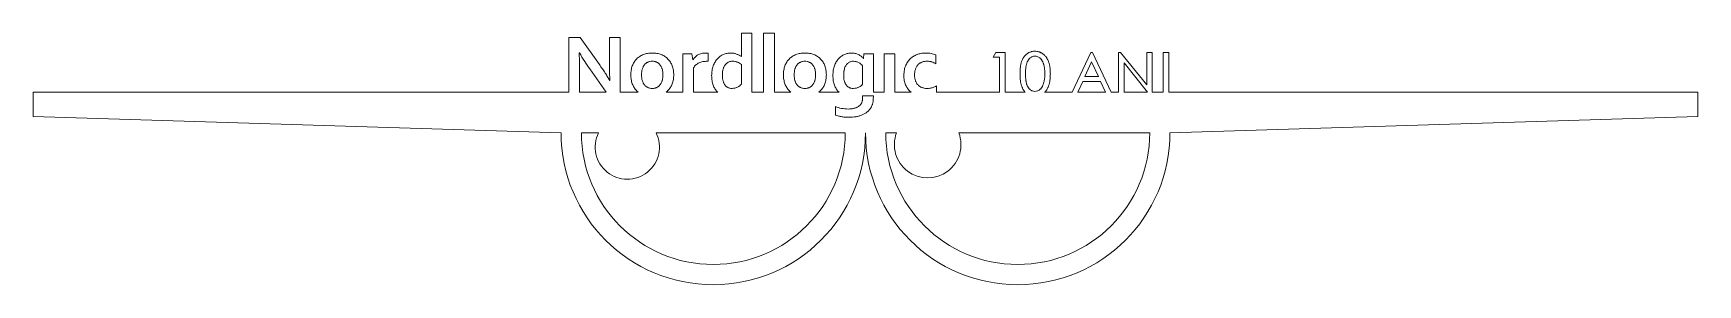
# Model space of a CAD drawing. Header units: millimetres. Extents: x -300 to 110, y -18 to 44.
import ezdxf

# ---------------------------------------------------------------- set-up
doc = ezdxf.new("R2010")
doc.units = ezdxf.units.MM

msp = doc.modelspace()

# ---------------------------------------------------------------- linework, layer by layer
at = {"color": 7, "linetype": 'Continuous', "lineweight": 15}
for p, q in [((-168.21, 42.88), (-168.21, 29.34)), ((-165.44, 42.88), (-168.21, 42.88)), ((-160.7, 36.17), (-165.44, 42.88)), ((-158.25, 42.88), (-158.25, 36.35)), ((-155.61, 42.88), (-158.25, 42.88)), ((-155.61, 29.34), (-155.61, 42.88)), ((-125.73, 43.9), (-125.73, 39.59)), ((-123.16, 43.9), (-125.73, 43.9)), ((-123.16, 31.52), (-123.16, 43.9)), ((-120.25, 43.9), (-120.25, 29.34)), ((-117.6, 43.9), (-120.25, 43.9)), ((-117.6, 29.34), (-117.6, 43.9)), ((-165.63, 39.1), (-165.7, 39.1)), ((-140.16, 38.82), (-140.16, 29.34)), ((-137.97, 38.82), (-140.16, 38.82)), ((-137.72, 37.33), (-137.97, 38.82)), ((-137.68, 37.33), (-137.72, 37.33)), ((-134.1, 36.99), (-133.89, 36.99)), ((-133.89, 36.99), (-133.89, 38.98)), ((-125.71, 38.13), (-125.73, 38.13)), ((-95.66, 37.66), (-95.7, 37.66)), ((-95.55, 38.82), (-95.66, 37.66)), ((-93.22, 38.82), (-95.55, 38.82)), ((-93.22, 29.34), (-93.22, 38.82)), ((-90.58, 38.82), (-90.58, 29.34)), ((-87.93, 38.82), (-90.58, 38.82)), ((-87.93, 29.34), (-87.93, 38.82)), ((-77.83, 36.38), (-77.83, 38.54)), ((-63.05, 39.18), (-63.73, 37.96)), ((-63.73, 37.96), (-62.11, 37.96)), ((-60.75, 39.18), (-63.05, 39.18)), ((-62.11, 37.96), (-62.11, 29.34)), ((-60.75, 29.34), (-60.75, 39.18)), ((-39.67, 39.18), (-44.26, 29.34)), ((-39.24, 39.18), (-39.67, 39.18)), ((-34.64, 29.34), (-39.24, 39.18)), ((-32.8, 39.18), (-32.8, 29.34)), ((-32.3, 39.18), (-32.8, 39.18)), ((-25.88, 31.14), (-32.3, 39.18)), ((-25.88, 39.18), (-25.88, 31.14)), ((-24.52, 39.18), (-25.88, 39.18)), ((-24.52, 29.34), (-24.52, 39.18)), ((-21.81, 39.18), (-21.81, 29.34)), ((-20.45, 39.18), (-21.81, 39.18)), ((-20.45, 29.34), (-20.45, 39.18)), ((-165.57, 34.99), (-165.57, 29.34)), ((-159, 29.34), (-163.07, 35.1)), ((-137.52, 29.34), (-137.52, 35.36)), ((-125.73, 31.32), (-125.73, 36.19)), ((-95.86, 31.31), (-95.86, 35.87)), ((-39.46, 36.87), (-41.1, 33.21)), ((-41.1, 33.21), (-37.79, 33.21)), ((-37.79, 33.21), (-39.46, 36.87)), ((-25.66, 29.34), (-31.44, 36.62)), ((-31.44, 36.62), (-31.44, 29.34)), ((-300.15, 29.34), (-300.15, 23.34)), ((-168.21, 29.34), (-300.15, 29.34)), ((-165.57, 29.34), (-159, 29.34)), ((-158.12, 32.25), (-158.19, 32.25)), ((-151.12, 29.34), (-155.61, 29.34)), ((-140.16, 29.34), (-144.26, 29.34)), ((-131.56, 29.34), (-137.52, 29.34)), ((-120.25, 29.34), (-123.12, 29.34)), ((-113.52, 29.34), (-117.6, 29.34)), ((-101.68, 29.34), (-106.67, 29.34)), ((-90.58, 29.34), (-93.22, 29.34)), ((-83.89, 29.34), (-87.93, 29.34)), ((-77.66, 29.34), (-77.66, 30.89)), ((-62.11, 29.34), (-77.66, 29.34)), ((-55.82, 29.34), (-60.75, 29.34)), ((-44.26, 29.34), (-51.02, 29.34)), ((-41.62, 31.99), (-42.88, 29.34)), ((-42.88, 29.34), (-36.03, 29.34)), ((-37.29, 31.99), (-41.62, 31.99)), ((-36.03, 29.34), (-37.29, 31.99)), ((-32.8, 29.34), (-34.64, 29.34)), ((-31.44, 29.34), (-25.66, 29.34)), ((-21.81, 29.34), (-24.52, 29.34)), ((109.85, 29.34), (-20.45, 29.34)), ((109.85, 23.34), (109.85, 29.34)), ((-102.55, 25.81), (-102.55, 23.68)), ((-93.22, 28.49), (-95.86, 28.49)), ((-95.86, 28.25), (-95.86, 27.99)), ((-93.22, 28.23), (-93.22, 28.49)), ((-300.15, 23.34), (-170.15, 19.34)), ((-20.15, 19.34), (109.85, 23.34)), ((-160.91, 19.34), (-165.15, 19.34)), ((-100.15, 19.34), (-146.75, 19.34)), ((-87.5, 19.34), (-90.15, 19.34)), ((-25.15, 19.34), (-72.17, 19.34))]:
    msp.add_line(p, q, dxfattribs=at)
for centre, radius, start, end in [((-132.65, 19.34), 37.5, 180, 0), ((-132.65, 19.34), 32.5, 180, 0), ((-153.83, 15.78), 7.92, 153.3458, 26.6542), ((-57.65, 19.34), 37.5, 180, 0), ((-57.65, 19.34), 32.5, 180, 0), ((-79.84, 16.4), 8.21, 159.0431, 20.9569)]:
    msp.add_arc(centre, radius, start, end, dxfattribs=at)
for points, knots in [([(-165.7, 39.1), (-165.67, 38.68), (-165.65, 38.07), (-165.62, 37.29), (-165.6, 36.76), (-165.58, 36.26), (-165.57, 35.68), (-165.57, 35.26), (-165.57, 34.99)], [0, 0, 0, 0, 0.304623, 0.442978, 0.572815, 0.69334, 0.804582, 1, 1, 1, 1]), ([(-163.07, 35.1), (-163.51, 35.7), (-164.39, 37.02), (-165.21, 38.38), (-165.63, 39.1)], [0, 0, 0, 0, 0.473484, 1, 1, 1, 1]), ([(-147.69, 39.02), (-148.07, 39.02), (-148.64, 38.98), (-149.37, 38.81), (-149.87, 38.64), (-150.35, 38.43), (-150.78, 38.17), (-151.18, 37.88), (-151.55, 37.54), (-151.87, 37.17), (-152.16, 36.76), (-152.4, 36.32), (-152.61, 35.83), (-152.77, 35.32), (-152.92, 34.59), (-152.97, 34.02), (-152.97, 33.64)], [0, 0, 0, 0, 0.13584, 0.199921, 0.262548, 0.323253, 0.382212, 0.440508, 0.498675, 0.556675, 0.615144, 0.674847, 0.736129, 0.799235, 0.863802, 1, 1, 1, 1]), ([(-147.69, 36.99), (-147.87, 36.99), (-148.15, 36.96), (-148.5, 36.87), (-148.75, 36.78), (-148.98, 36.66), (-149.2, 36.51), (-149.4, 36.34), (-149.59, 36.14), (-149.75, 35.91), (-149.9, 35.66), (-150.02, 35.38), (-150.13, 35.08), (-150.22, 34.75), (-150.3, 34.27), (-150.32, 33.89), (-150.32, 33.64)], [0, 0, 0, 0, 0.114425, 0.170382, 0.225393, 0.280385, 0.334657, 0.38951, 0.446119, 0.504296, 0.564729, 0.628029, 0.694732, 0.765122, 0.838916, 1, 1, 1, 1]), ([(-142.4, 33.64), (-142.4, 34.02), (-142.44, 34.59), (-142.59, 35.32), (-142.75, 35.83), (-142.95, 36.32), (-143.19, 36.76), (-143.48, 37.17), (-143.8, 37.54), (-144.16, 37.88), (-144.56, 38.18), (-145, 38.43), (-145.48, 38.64), (-145.98, 38.81), (-146.72, 38.98), (-147.3, 39.02), (-147.69, 39.02)], [0, 0, 0, 0, 0.135765, 0.200125, 0.262919, 0.323861, 0.383196, 0.441265, 0.498836, 0.556546, 0.614656, 0.673749, 0.7346, 0.797027, 0.861993, 1, 1, 1, 1]), ([(-145.04, 33.64), (-145.04, 33.89), (-145.06, 34.27), (-145.15, 34.75), (-145.23, 35.08), (-145.34, 35.38), (-145.47, 35.66), (-145.61, 35.91), (-145.78, 36.14), (-145.96, 36.34), (-146.16, 36.51), (-146.38, 36.66), (-146.62, 36.78), (-146.87, 36.87), (-147.23, 36.96), (-147.5, 36.99), (-147.69, 36.99)], [0, 0, 0, 0, 0.160414, 0.234045, 0.304171, 0.370622, 0.433685, 0.49389, 0.551849, 0.608245, 0.662891, 0.717505, 0.772877, 0.8283, 0.884046, 1, 1, 1, 1]), ([(-134.55, 39.02), (-134.9, 39.02), (-135.4, 38.97), (-136.03, 38.78), (-136.45, 38.58), (-136.82, 38.33), (-137.27, 37.94), (-137.53, 37.58), (-137.68, 37.33)], [0, 0, 0, 0, 0.276528, 0.403605, 0.526303, 0.645737, 0.762553, 1, 1, 1, 1]), ([(-137.52, 35.36), (-137.37, 35.63), (-137.07, 35.99), (-136.57, 36.37), (-136.15, 36.6), (-135.69, 36.78), (-135.01, 36.94), (-134.47, 36.99), (-134.1, 36.99)], [0, 0, 0, 0, 0.234485, 0.350324, 0.46952, 0.593864, 0.722498, 1, 1, 1, 1]), ([(-128.41, 39.02), (-128.71, 39.02), (-129.15, 38.98), (-129.73, 38.83), (-130.16, 38.67), (-130.56, 38.47), (-130.95, 38.23), (-131.31, 37.94), (-131.65, 37.6), (-131.96, 37.22), (-132.23, 36.8), (-132.48, 36.33), (-132.68, 35.83), (-132.85, 35.28), (-133.01, 34.48), (-133.05, 33.86), (-133.05, 33.44)], [0, 0, 0, 0, 0.110003, 0.164832, 0.220537, 0.276237, 0.332024, 0.389219, 0.447471, 0.507412, 0.569249, 0.633512, 0.700576, 0.770358, 0.843252, 1, 1, 1, 1]), ([(-127.93, 36.99), (-128.22, 36.99), (-128.58, 36.91), (-128.98, 36.74), (-129.19, 36.62), (-129.38, 36.47), (-129.57, 36.3), (-129.74, 36.09), (-129.9, 35.84), (-130.04, 35.56), (-130.18, 35.24), (-130.28, 34.88), (-130.39, 34.31), (-130.4, 33.86), (-130.41, 33.54)], [0, 0, 0, 0, 0.178914, 0.227506, 0.27671, 0.328493, 0.381694, 0.437939, 0.499046, 0.564831, 0.636766, 0.715119, 0.801144, 1, 1, 1, 1]), ([(-125.73, 38.13), (-125.91, 38.25), (-126.18, 38.42), (-126.58, 38.62), (-126.9, 38.75), (-127.25, 38.87), (-127.75, 38.98), (-128.14, 39.03), (-128.41, 39.02)], [0, 0, 0, 0, 0.220684, 0.338819, 0.461251, 0.587604, 0.719794, 1, 1, 1, 1]), ([(-125.73, 36.19), (-126.04, 36.42), (-126.47, 36.66), (-127.03, 36.87), (-127.42, 36.96), (-127.73, 36.99), (-127.93, 36.99)], [0, 0, 0, 0, 0.490224, 0.616345, 0.742487, 1, 1, 1, 1]), ([(-125.73, 39.59), (-125.73, 39.3), (-125.74, 38.82), (-125.72, 38.33), (-125.71, 38.13)], [0, 0, 0, 0, 0.585033, 1, 1, 1, 1]), ([(-110.09, 39.02), (-110.48, 39.02), (-111.05, 38.98), (-111.77, 38.81), (-112.28, 38.64), (-112.75, 38.43), (-113.18, 38.17), (-113.59, 37.88), (-113.95, 37.54), (-114.27, 37.17), (-114.56, 36.76), (-114.81, 36.32), (-115.01, 35.83), (-115.17, 35.32), (-115.33, 34.59), (-115.37, 34.02), (-115.37, 33.64)], [0, 0, 0, 0, 0.13584, 0.199921, 0.262548, 0.323253, 0.382212, 0.440508, 0.498675, 0.556675, 0.615144, 0.674847, 0.736129, 0.799235, 0.863802, 1, 1, 1, 1]), ([(-110.09, 36.99), (-110.28, 36.99), (-110.55, 36.96), (-110.9, 36.87), (-111.15, 36.78), (-111.39, 36.66), (-111.6, 36.51), (-111.81, 36.34), (-111.99, 36.14), (-112.16, 35.91), (-112.3, 35.66), (-112.43, 35.38), (-112.54, 35.08), (-112.62, 34.75), (-112.7, 34.27), (-112.73, 33.89), (-112.73, 33.64)], [0, 0, 0, 0, 0.114425, 0.170382, 0.225393, 0.280385, 0.334657, 0.38951, 0.446119, 0.504296, 0.564729, 0.628029, 0.694732, 0.765122, 0.838916, 1, 1, 1, 1]), ([(-104.8, 33.64), (-104.8, 34.02), (-104.84, 34.59), (-105, 35.32), (-105.16, 35.83), (-105.36, 36.32), (-105.6, 36.76), (-105.88, 37.17), (-106.21, 37.54), (-106.56, 37.88), (-106.97, 38.18), (-107.41, 38.43), (-107.88, 38.64), (-108.39, 38.81), (-109.12, 38.98), (-109.7, 39.02), (-110.09, 39.02)], [0, 0, 0, 0, 0.135765, 0.200125, 0.262919, 0.323861, 0.383196, 0.441265, 0.498836, 0.556546, 0.614656, 0.673749, 0.7346, 0.797027, 0.861993, 1, 1, 1, 1]), ([(-107.44, 33.64), (-107.45, 33.89), (-107.46, 34.27), (-107.55, 34.75), (-107.63, 35.08), (-107.74, 35.38), (-107.87, 35.66), (-108.01, 35.91), (-108.18, 36.14), (-108.36, 36.34), (-108.57, 36.51), (-108.79, 36.66), (-109.03, 36.78), (-109.28, 36.87), (-109.63, 36.96), (-109.91, 36.99), (-110.09, 36.99)], [0, 0, 0, 0, 0.160414, 0.234045, 0.304171, 0.370622, 0.433685, 0.49389, 0.551849, 0.608245, 0.662891, 0.717505, 0.772877, 0.8283, 0.884046, 1, 1, 1, 1]), ([(-98.62, 39.02), (-98.91, 39.02), (-99.34, 38.98), (-99.91, 38.83), (-100.32, 38.67), (-100.72, 38.48), (-101.1, 38.23), (-101.45, 37.94), (-101.78, 37.62), (-102.09, 37.24), (-102.36, 36.83), (-102.6, 36.37), (-102.81, 35.87), (-102.97, 35.32), (-103.14, 34.52), (-103.17, 33.88), (-103.18, 33.45)], [0, 0, 0, 0, 0.107533, 0.161741, 0.21687, 0.272221, 0.327545, 0.383871, 0.441566, 0.50097, 0.562192, 0.626372, 0.693349, 0.763798, 0.837854, 1, 1, 1, 1]), ([(-98.15, 36.99), (-98.32, 36.99), (-98.58, 36.96), (-98.93, 36.85), (-99.2, 36.73), (-99.46, 36.55), (-99.71, 36.33), (-99.94, 36.04), (-100.14, 35.69), (-100.3, 35.27), (-100.41, 34.87), (-100.47, 34.52), (-100.52, 34.11), (-100.54, 33.79), (-100.53, 33.57)], [0, 0, 0, 0, 0.108305, 0.167216, 0.23106, 0.298356, 0.369582, 0.446427, 0.532577, 0.628364, 0.736847, 0.796176, 0.859821, 1, 1, 1, 1]), ([(-95.7, 37.66), (-95.86, 37.86), (-96.13, 38.14), (-96.56, 38.44), (-96.92, 38.65), (-97.3, 38.82), (-97.87, 38.98), (-98.32, 39.02), (-98.62, 39.02)], [0, 0, 0, 0, 0.230047, 0.348239, 0.471631, 0.597505, 0.726563, 1, 1, 1, 1]), ([(-95.86, 35.87), (-96, 36.03), (-96.23, 36.25), (-96.58, 36.5), (-96.87, 36.67), (-97.17, 36.81), (-97.6, 36.94), (-97.93, 36.98), (-98.15, 36.99)], [0, 0, 0, 0, 0.240712, 0.364897, 0.4923, 0.620058, 0.747081, 1, 1, 1, 1]), ([(-80.34, 39.02), (-80.65, 39.02), (-81.12, 38.98), (-81.75, 38.85), (-82.23, 38.71), (-82.7, 38.54), (-83.14, 38.32), (-83.57, 38.05), (-83.97, 37.74), (-84.33, 37.38), (-84.67, 36.98), (-84.96, 36.52), (-85.23, 36.01), (-85.44, 35.46), (-85.65, 34.61), (-85.69, 33.94), (-85.7, 33.48)], [0, 0, 0, 0, 0.108523, 0.164616, 0.222114, 0.279721, 0.33688, 0.394488, 0.452431, 0.511219, 0.571565, 0.634035, 0.699551, 0.768175, 0.840297, 1, 1, 1, 1]), ([(-83.06, 33.54), (-83.06, 33.83), (-83.03, 34.25), (-82.93, 34.79), (-82.81, 35.14), (-82.68, 35.46), (-82.51, 35.74), (-82.33, 35.99), (-82.13, 36.21), (-81.91, 36.41), (-81.67, 36.57), (-81.41, 36.7), (-81.14, 36.81), (-80.86, 36.89), (-80.47, 36.96), (-80.17, 36.99), (-79.97, 36.99)], [0, 0, 0, 0, 0.166191, 0.240163, 0.309939, 0.375737, 0.437742, 0.496627, 0.553514, 0.609243, 0.664067, 0.718683, 0.773799, 0.829845, 0.885917, 1, 1, 1, 1]), ([(-77.83, 38.54), (-78.2, 38.7), (-79.03, 38.94), (-79.88, 39.03), (-80.34, 39.02)], [0, 0, 0, 0, 0.47551, 1, 1, 1, 1]), ([(-79.97, 36.99), (-79.77, 36.99), (-79.48, 36.97), (-79.1, 36.9), (-78.57, 36.75), (-78.14, 36.56), (-77.83, 36.38)], [0, 0, 0, 0, 0.262784, 0.389011, 0.513026, 1, 1, 1, 1]), ([(-53.48, 39.45), (-53.65, 39.46), (-53.9, 39.43), (-54.23, 39.37), (-54.46, 39.31), (-54.7, 39.22), (-54.92, 39.12), (-55.14, 39), (-55.35, 38.85), (-55.56, 38.69), (-55.75, 38.52), (-55.92, 38.32), (-56.09, 38.12), (-56.25, 37.89), (-56.39, 37.64), (-56.52, 37.38), (-56.64, 37.1), (-56.75, 36.8), (-56.84, 36.47), (-56.91, 36.11), (-56.98, 35.72), (-57.02, 35.3), (-57.08, 34.69), (-57.09, 34.21), (-57.09, 33.89)], [0, 0, 0, 0, 0.067854, 0.100831, 0.133839, 0.166818, 0.199986, 0.233423, 0.267612, 0.302214, 0.336988, 0.372164, 0.407917, 0.444943, 0.482746, 0.521869, 0.562335, 0.605095, 0.650783, 0.700139, 0.752531, 0.808866, 0.868708, 1, 1, 1, 1]), ([(-53.45, 38.23), (-53.64, 38.23), (-53.93, 38.17), (-54.3, 38), (-54.52, 37.85), (-54.7, 37.71), (-54.82, 37.58), (-54.94, 37.44), (-55.05, 37.29), (-55.15, 37.12), (-55.25, 36.94), (-55.34, 36.74), (-55.42, 36.52), (-55.49, 36.29), (-55.56, 36.03), (-55.61, 35.74), (-55.65, 35.42), (-55.69, 35.08), (-55.72, 34.56), (-55.73, 34.16), (-55.73, 33.89)], [0, 0, 0, 0, 0.105359, 0.161617, 0.22176, 0.253563, 0.286046, 0.319493, 0.35407, 0.390593, 0.428562, 0.468644, 0.510292, 0.555115, 0.604404, 0.65831, 0.716838, 0.780213, 0.848503, 1, 1, 1, 1]), ([(-49.62, 33.89), (-49.63, 34.2), (-49.63, 34.65), (-49.69, 35.24), (-49.74, 35.64), (-49.81, 36.02), (-49.89, 36.38), (-49.99, 36.71), (-50.1, 37.02), (-50.23, 37.3), (-50.37, 37.57), (-50.52, 37.83), (-50.68, 38.06), (-50.86, 38.28), (-51.05, 38.48), (-51.25, 38.66), (-51.47, 38.83), (-51.69, 38.97), (-51.92, 39.1), (-52.17, 39.21), (-52.41, 39.3), (-52.67, 39.37), (-53.02, 39.44), (-53.3, 39.45), (-53.48, 39.45)], [0, 0, 0, 0, 0.121893, 0.178297, 0.231872, 0.282445, 0.330141, 0.375455, 0.418393, 0.459481, 0.49916, 0.537843, 0.575415, 0.612166, 0.648168, 0.684015, 0.719507, 0.754684, 0.789424, 0.823791, 0.858365, 0.892906, 0.928033, 1, 1, 1, 1]), ([(-50.98, 33.89), (-50.98, 34.13), (-50.99, 34.49), (-51.02, 34.96), (-51.06, 35.28), (-51.11, 35.58), (-51.17, 35.87), (-51.23, 36.14), (-51.32, 36.39), (-51.4, 36.62), (-51.5, 36.84), (-51.6, 37.04), (-51.71, 37.23), (-51.83, 37.39), (-51.96, 37.55), (-52.09, 37.68), (-52.28, 37.83), (-52.52, 37.99), (-52.92, 38.18), (-53.24, 38.23), (-53.45, 38.23)], [0, 0, 0, 0, 0.131948, 0.193278, 0.251784, 0.307087, 0.359787, 0.409848, 0.457233, 0.502239, 0.545203, 0.585547, 0.624486, 0.6615, 0.696786, 0.730841, 0.763975, 0.82695, 0.886296, 1, 1, 1, 1]), ([(-158.19, 32.25), (-158.36, 32.55), (-158.62, 33), (-158.99, 33.61), (-159.3, 34.09), (-159.63, 34.59), (-160.09, 35.29), (-160.46, 35.81), (-160.7, 36.17)], [0, 0, 0, 0, 0.220887, 0.338215, 0.460954, 0.588398, 0.720554, 1, 1, 1, 1]), ([(-158.25, 36.35), (-158.25, 36.1), (-158.24, 35.71), (-158.23, 35.15), (-158.22, 34.66), (-158.2, 34.13), (-158.17, 33.32), (-158.14, 32.69), (-158.12, 32.25)], [0, 0, 0, 0, 0.179625, 0.287261, 0.406524, 0.537443, 0.679994, 1, 1, 1, 1]), ([(-152.97, 33.64), (-152.97, 33.25), (-152.92, 32.68), (-152.77, 31.95), (-152.61, 31.44), (-152.41, 30.96), (-152.17, 30.51), (-151.88, 30.1), (-151.56, 29.72), (-151.3, 29.48), (-151.15, 29.36), (-151.12, 29.34)], [0.4320028, 0.4320028, 0.4320028, 0.4320028, 0.5677312, 0.6319981, 0.6947751, 0.7558457, 0.8151646, 0.8732181, 0.9310563, 0.9884963, 1, 1, 1, 1]), ([(-150.32, 33.64), (-150.32, 33.38), (-150.3, 33), (-150.22, 32.52), (-150.13, 32.19), (-150.02, 31.89), (-149.9, 31.61), (-149.75, 31.36), (-149.58, 31.13), (-149.39, 30.94), (-149.19, 30.76), (-148.97, 30.61), (-148.74, 30.49), (-148.49, 30.4), (-148.13, 30.31), (-147.86, 30.28), (-147.67, 30.28)], [0, 0, 0, 0, 0.160625, 0.234209, 0.304399, 0.370911, 0.434031, 0.49406, 0.552072, 0.608489, 0.663186, 0.718219, 0.773054, 0.828142, 0.88394, 1, 1, 1, 1]), ([(-147.67, 30.28), (-147.49, 30.28), (-147.21, 30.31), (-146.86, 30.4), (-146.61, 30.49), (-146.38, 30.61), (-146.16, 30.76), (-145.96, 30.94), (-145.78, 31.14), (-145.61, 31.36), (-145.46, 31.61), (-145.34, 31.89), (-145.23, 32.19), (-145.15, 32.52), (-145.06, 33), (-145.04, 33.38), (-145.04, 33.64)], [0, 0, 0, 0, 0.116414, 0.172377, 0.227013, 0.281425, 0.336077, 0.390436, 0.446568, 0.504753, 0.564623, 0.627931, 0.694642, 0.765041, 0.83896, 1, 1, 1, 1]), ([(-144.26, 29.34), (-144.24, 29.36), (-144.08, 29.48), (-143.82, 29.72), (-143.49, 30.1), (-143.2, 30.51), (-142.96, 30.96), (-142.76, 31.44), (-142.59, 31.95), (-142.44, 32.68), (-142.4, 33.25), (-142.4, 33.64)], [0, 0, 0, 0, 0.0115519, 0.0694574, 0.1277317, 0.1861926, 0.245888, 0.3071619, 0.3702597, 0.4348173, 0.5709975, 0.5709975, 0.5709975, 0.5709975]), ([(-133.05, 33.44), (-133.05, 33.01), (-133.01, 32.39), (-132.85, 31.61), (-132.69, 31.09), (-132.49, 30.61), (-132.25, 30.18), (-131.99, 29.79), (-131.75, 29.52), (-131.6, 29.38), (-131.56, 29.34)], [0.4138899, 0.4138899, 0.4138899, 0.4138899, 0.579837, 0.6551925, 0.7267751, 0.794209, 0.8580196, 0.9182614, 0.9763988, 1, 1, 1, 1]), ([(-130.41, 33.54), (-130.41, 33.3), (-130.39, 32.95), (-130.33, 32.5), (-130.26, 32.19), (-130.17, 31.9), (-130.07, 31.63), (-129.95, 31.38), (-129.81, 31.15), (-129.65, 30.95), (-129.47, 30.77), (-129.27, 30.62), (-129.05, 30.5), (-128.82, 30.4), (-128.47, 30.31), (-128.2, 30.29), (-128.02, 30.28)], [0, 0, 0, 0, 0.158038, 0.231061, 0.300034, 0.366, 0.428469, 0.489073, 0.547491, 0.604363, 0.658912, 0.71298, 0.767116, 0.821964, 0.878286, 1, 1, 1, 1]), ([(-115.37, 33.64), (-115.37, 33.25), (-115.32, 32.68), (-115.18, 31.95), (-115.02, 31.44), (-114.81, 30.96), (-114.57, 30.51), (-114.29, 30.1), (-113.97, 29.72), (-113.7, 29.48), (-113.55, 29.36), (-113.52, 29.34)], [0.4320028, 0.4320028, 0.4320028, 0.4320028, 0.5677312, 0.6319981, 0.6947751, 0.7558457, 0.8151646, 0.8732181, 0.9310563, 0.9884963, 1, 1, 1, 1]), ([(-112.73, 33.64), (-112.73, 33.38), (-112.7, 33), (-112.62, 32.52), (-112.54, 32.19), (-112.43, 31.89), (-112.3, 31.61), (-112.15, 31.36), (-111.99, 31.13), (-111.8, 30.94), (-111.6, 30.76), (-111.38, 30.61), (-111.14, 30.49), (-110.89, 30.4), (-110.54, 30.31), (-110.26, 30.28), (-110.08, 30.28)], [0, 0, 0, 0, 0.160625, 0.234209, 0.304399, 0.370911, 0.434031, 0.49406, 0.552072, 0.608489, 0.663186, 0.718219, 0.773054, 0.828142, 0.88394, 1, 1, 1, 1]), ([(-110.08, 30.28), (-109.89, 30.28), (-109.61, 30.31), (-109.26, 30.4), (-109.01, 30.49), (-108.78, 30.61), (-108.56, 30.76), (-108.37, 30.94), (-108.18, 31.14), (-108.02, 31.36), (-107.87, 31.61), (-107.74, 31.89), (-107.63, 32.19), (-107.55, 32.52), (-107.46, 33), (-107.45, 33.38), (-107.44, 33.64)], [0, 0, 0, 0, 0.116414, 0.172377, 0.227013, 0.281425, 0.336077, 0.390436, 0.446568, 0.504753, 0.564623, 0.627931, 0.694642, 0.765041, 0.83896, 1, 1, 1, 1]), ([(-106.67, 29.34), (-106.64, 29.36), (-106.49, 29.48), (-106.22, 29.72), (-105.9, 30.1), (-105.61, 30.51), (-105.36, 30.96), (-105.16, 31.44), (-105, 31.95), (-104.84, 32.68), (-104.8, 33.25), (-104.8, 33.64)], [0, 0, 0, 0, 0.0115519, 0.0694574, 0.1277317, 0.1861926, 0.245888, 0.3071619, 0.3702597, 0.4348173, 0.5709975, 0.5709975, 0.5709975, 0.5709975]), ([(-103.18, 33.45), (-103.18, 33.02), (-103.13, 32.39), (-102.98, 31.6), (-102.81, 31.08), (-102.61, 30.61), (-102.37, 30.18), (-102.11, 29.8), (-101.87, 29.52), (-101.72, 29.38), (-101.68, 29.34)], [0.4133175, 0.4133175, 0.4133175, 0.4133175, 0.5812567, 0.6569619, 0.7278251, 0.7946094, 0.8580098, 0.9185493, 0.9766821, 1, 1, 1, 1]), ([(-100.53, 33.57), (-100.54, 33.33), (-100.51, 32.97), (-100.46, 32.52), (-100.39, 32.2), (-100.3, 31.91), (-100.2, 31.64), (-100.08, 31.39), (-99.94, 31.16), (-99.78, 30.96), (-99.6, 30.78), (-99.4, 30.63), (-99.19, 30.5), (-98.95, 30.4), (-98.6, 30.31), (-98.33, 30.28), (-98.14, 30.28)], [0, 0, 0, 0, 0.158393, 0.231533, 0.30141, 0.367611, 0.430568, 0.490475, 0.548515, 0.604049, 0.658245, 0.712383, 0.766261, 0.821021, 0.878309, 1, 1, 1, 1]), ([(-85.7, 33.48), (-85.7, 33.06), (-85.65, 32.46), (-85.48, 31.69), (-85.29, 31.17), (-85.06, 30.69), (-84.79, 30.26), (-84.48, 29.87), (-84.17, 29.57), (-83.97, 29.4), (-83.89, 29.34)], [0.4477581, 0.4477581, 0.4477581, 0.4477581, 0.5942895, 0.66151, 0.7262146, 0.7882677, 0.8482474, 0.9065383, 0.9639248, 1, 1, 1, 1]), ([(-80, 30.28), (-80.25, 30.28), (-80.6, 30.32), (-81.06, 30.42), (-81.36, 30.54), (-81.63, 30.68), (-81.88, 30.84), (-82.11, 31.02), (-82.31, 31.23), (-82.49, 31.45), (-82.63, 31.7), (-82.76, 31.97), (-82.87, 32.26), (-82.95, 32.56), (-83.04, 32.99), (-83.05, 33.32), (-83.06, 33.54)], [0, 0, 0, 0, 0.145407, 0.212051, 0.27593, 0.336672, 0.39527, 0.45252, 0.508548, 0.564524, 0.621784, 0.680557, 0.74164, 0.804784, 0.868169, 1, 1, 1, 1]), ([(-57.09, 33.89), (-57.09, 33.56), (-57.07, 33.09), (-57.03, 32.48), (-56.97, 32.06), (-56.91, 31.67), (-56.83, 31.31), (-56.74, 30.98), (-56.63, 30.67), (-56.51, 30.39), (-56.38, 30.13), (-56.24, 29.88), (-56.08, 29.65), (-55.94, 29.47), (-55.85, 29.37), (-55.82, 29.34)], [0.3513543, 0.3513543, 0.3513543, 0.3513543, 0.4819436, 0.5415421, 0.5976867, 0.6504133, 0.699942, 0.7462256, 0.789393, 0.830274, 0.8696922, 0.9077805, 0.9446096, 0.9808444, 1, 1, 1, 1]), ([(-55.73, 33.89), (-55.73, 33.61), (-55.72, 33.22), (-55.69, 32.7), (-55.66, 32.36), (-55.61, 32.04), (-55.56, 31.76), (-55.5, 31.49), (-55.43, 31.26), (-55.34, 31.04), (-55.25, 30.85), (-55.16, 30.66), (-55.06, 30.49), (-54.94, 30.34), (-54.82, 30.2), (-54.7, 30.07), (-54.52, 29.93), (-54.3, 29.78), (-53.93, 29.61), (-53.64, 29.55), (-53.45, 29.55)], [0, 0, 0, 0, 0.151448, 0.219301, 0.282656, 0.341217, 0.395033, 0.444216, 0.489024, 0.530658, 0.570372, 0.608492, 0.644672, 0.679781, 0.713467, 0.746217, 0.778009, 0.838458, 0.89505, 1, 1, 1, 1]), ([(-51.36, 31.27), (-51.3, 31.46), (-51.21, 31.75), (-51.13, 32.15), (-51.07, 32.47), (-51.03, 32.81), (-50.99, 33.28), (-50.98, 33.64), (-50.98, 33.89)], [0, 0, 0, 0, 0.223635, 0.341877, 0.464062, 0.590272, 0.722322, 1, 1, 1, 1]), ([(-51.02, 29.34), (-50.96, 29.39), (-50.84, 29.52), (-50.68, 29.73), (-50.51, 29.96), (-50.36, 30.21), (-50.22, 30.48), (-50.1, 30.77), (-49.98, 31.07), (-49.89, 31.41), (-49.8, 31.76), (-49.74, 32.14), (-49.69, 32.54), (-49.63, 33.13), (-49.63, 33.58), (-49.62, 33.89)], [0, 0, 0, 0, 0.0313852, 0.0682043, 0.1057383, 0.1440698, 0.1837802, 0.2245333, 0.2672433, 0.3124351, 0.360169, 0.4105083, 0.4638136, 0.5199843, 0.6414171, 0.6414171, 0.6414171, 0.6414171]), ([(-128.02, 30.28), (-127.78, 30.28), (-127.42, 30.33), (-126.97, 30.48), (-126.66, 30.61), (-126.38, 30.77), (-126.06, 31), (-125.85, 31.19), (-125.73, 31.32)], [0, 0, 0, 0, 0.280324, 0.4152, 0.547121, 0.674637, 0.793, 1, 1, 1, 1]), ([(-123.12, 29.34), (-123.13, 29.48), (-123.14, 29.75), (-123.15, 30.16), (-123.15, 30.75), (-123.16, 31.21), (-123.16, 31.52)], [0, 0, 0, 0, 0.1400666, 0.2662285, 0.4037396, 0.7128605, 0.7128605, 0.7128605, 0.7128605]), ([(-98.14, 30.28), (-97.9, 30.28), (-97.53, 30.33), (-97.08, 30.48), (-96.78, 30.61), (-96.5, 30.77), (-96.19, 30.99), (-95.98, 31.17), (-95.86, 31.31)], [0, 0, 0, 0, 0.287193, 0.423565, 0.551909, 0.675286, 0.792507, 1, 1, 1, 1]), ([(-77.66, 30.89), (-78.01, 30.72), (-78.46, 30.53), (-79.03, 30.38), (-79.45, 30.3), (-79.78, 30.28), (-80, 30.28)], [0, 0, 0, 0, 0.475178, 0.598939, 0.727126, 1, 1, 1, 1]), ([(-53.45, 29.55), (-53.23, 29.55), (-52.91, 29.6), (-52.51, 29.78), (-52.27, 29.94), (-52.09, 30.09), (-51.96, 30.21), (-51.84, 30.36), (-51.73, 30.51), (-51.62, 30.68), (-51.49, 30.93), (-51.41, 31.13), (-51.36, 31.27)], [0, 0, 0, 0, 0.221291, 0.334387, 0.453015, 0.5149, 0.57756, 0.64198, 0.708044, 0.776747, 0.84817, 1, 1, 1, 1]), ([(-99.43, 25.2), (-99.98, 25.2), (-101.04, 25.3), (-102.07, 25.61), (-102.55, 25.81)], [0, 0, 0, 0, 0.514364, 1, 1, 1, 1]), ([(-95.86, 27.99), (-95.86, 27.77), (-95.88, 27.45), (-95.98, 27.04), (-96.08, 26.76), (-96.22, 26.51), (-96.38, 26.28), (-96.57, 26.07), (-96.79, 25.89), (-97.04, 25.73), (-97.31, 25.59), (-97.6, 25.47), (-97.92, 25.37), (-98.27, 25.3), (-98.77, 25.22), (-99.16, 25.2), (-99.43, 25.2)], [0, 0, 0, 0, 0.128005, 0.187572, 0.244054, 0.299126, 0.353082, 0.407532, 0.463015, 0.519865, 0.578779, 0.640618, 0.704292, 0.772391, 0.843947, 1, 1, 1, 1]), ([(-99.22, 23.17), (-98.64, 23.17), (-97.92, 23.22), (-97.09, 23.39), (-96.71, 23.49), (-96.34, 23.61), (-95.98, 23.74), (-95.65, 23.9), (-95.33, 24.07), (-95.02, 24.26), (-94.74, 24.47), (-94.47, 24.7), (-94.16, 25.04), (-93.95, 25.31), (-93.83, 25.51)], [0, 0, 0, 0, 0.282499, 0.349138, 0.413836, 0.477397, 0.539055, 0.599542, 0.659111, 0.71731, 0.774702, 0.831615, 0.888396, 1, 1, 1, 1]), ([(-93.83, 25.51), (-93.72, 25.68), (-93.59, 25.96), (-93.45, 26.35), (-93.37, 26.67), (-93.3, 27.02), (-93.23, 27.54), (-93.22, 27.95), (-93.22, 28.23)], [0, 0, 0, 0, 0.21419, 0.326082, 0.442418, 0.565989, 0.699732, 1, 1, 1, 1]), ([(-102.55, 23.68), (-102.35, 23.6), (-102.02, 23.5), (-101.55, 23.39), (-101.14, 23.31), (-100.69, 23.25), (-100.05, 23.19), (-99.55, 23.17), (-99.22, 23.17)], [0, 0, 0, 0, 0.187211, 0.301629, 0.42668, 0.561142, 0.702493, 1, 1, 1, 1])]:
    msp.add_open_spline(points, degree=3, knots=knots, dxfattribs=at)
for points in [[(-133.89, 38.98), (-134.11, 39.01), (-134.33, 39.02), (-134.55, 39.02)], [(-95.86, 28.49), (-95.86, 28.41), (-95.86, 28.33), (-95.86, 28.25)]]:
    msp.add_open_spline(points, degree=3, dxfattribs=at)

doc.saveas('drawing.dxf')
